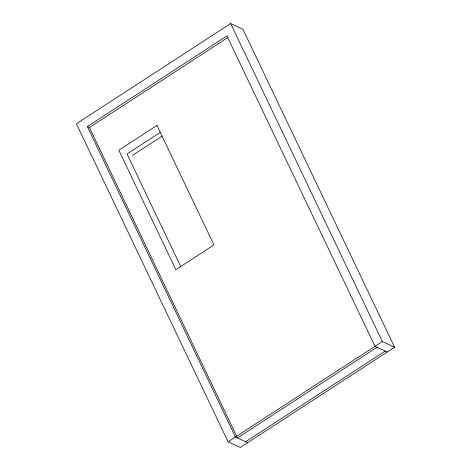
<?xml version="1.0" encoding="UTF-8"?>
<svg xmlns="http://www.w3.org/2000/svg" width="471" height="471" viewBox="0 0 471 471"><rect width="100%" height="100%" fill="white"/><g stroke="black" fill="none" stroke-linecap="round" stroke-linejoin="round"><path stroke-width="0.71" d="M230.666 23.55L76.402 123.773L228.088 441.78L240.334 447.45L394.598 347.227L242.912 29.22L230.666 23.55L382.346 341.557L394.598 347.227M247.681 442.675L235.429 437.011L87.359 126.575L226.928 35.896L374.998 346.332L387.25 351.996M87.359 126.575L89.402 127.517L227.74 37.639M160.205 132.416L127.017 153.982L180.846 266.833M132.498 155.377L162.024 136.196M228.088 441.78L382.346 341.557M237.472 437.953L377.041 347.274M245.638 441.733L385.207 351.054M89.402 127.517L236.842 436.629M156.955 125.445L118.851 150.202L175.842 269.689L213.952 244.932L156.955 125.445"/></g></svg>
